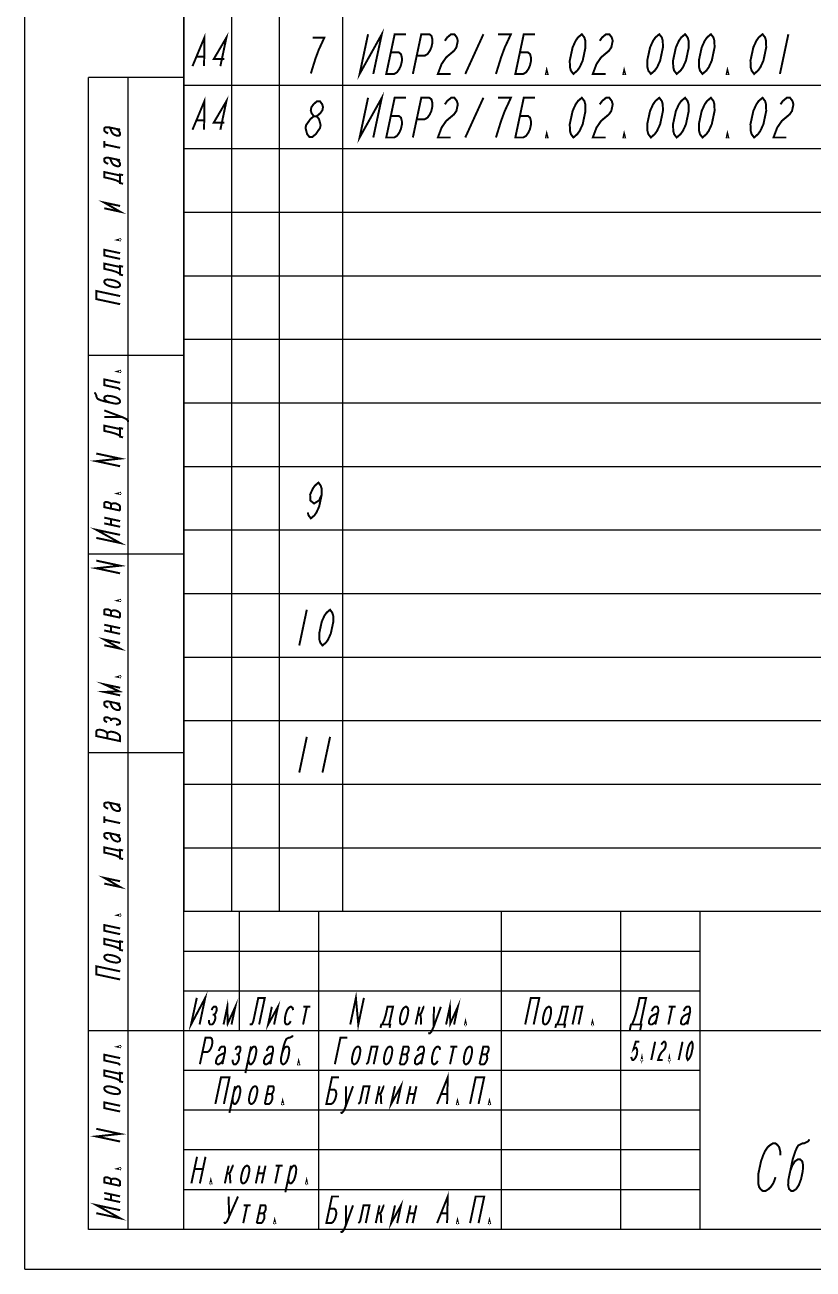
# Model space of a CAD drawing. Header units: millimetres. Extents: x 0 to 210, y 0 to 297.
# Drawn here: x 0 to 99.2, y 0 to 156.6 of the extents above; entities that cross this region are included whole.
import ezdxf

# ---------------------------------------------------------------- set-up
doc = ezdxf.new("R2010")
doc.units = ezdxf.units.MM
doc.header["$LTSCALE"] = 19.36
doc.layers.get('0').update_dxf_attribs({"linetype": 'CONTINUOUS'})

msp = doc.modelspace()

# ---------------------------------------------------------------- linework, layer by layer
at = {"color": 7, "linetype": 'Continuous'}
for p, q in [((0, 0), (0, 297)), ((20, 292), (20, 53)), ((20, 5), (20, 292)), ((26, 292), (26, 53)), ((32, 292), (32, 53)), ((40, 292), (40, 53)), ((20, 277), (20, 45)), ((26, 277), (26, 45)), ((32, 277), (32, 45)), ((40, 277), (40, 45)), ((20, 150), (8, 150)), ((8, 5), (8, 150)), ((13, 5), (13, 150)), ((20, 5), (20, 150)), ((205, 149), (20, 149)), ((205, 149), (20, 149)), ((205, 141), (20, 141)), ((205, 141), (20, 141)), ((205, 133), (20, 133)), ((205, 133), (20, 133)), ((205, 125), (20, 125)), ((110, 125), (20, 125)), ((205, 117), (20, 117)), ((205, 117), (20, 117)), ((20, 115), (8, 115)), ((205, 109), (20, 109)), ((205, 109), (20, 109)), ((205, 101), (20, 101)), ((205, 101), (20, 101)), ((205, 93), (20, 93)), ((205, 93), (20, 93)), ((20, 90), (8, 90)), ((205, 85), (20, 85)), ((205, 85), (20, 85)), ((205, 77), (20, 77)), ((205, 77), (20, 77)), ((205, 69), (20, 69)), ((205, 69), (20, 69)), ((20, 65), (8, 65)), ((205, 61), (20, 61)), ((205, 61), (20, 61)), ((205, 53), (20, 53)), ((205, 53), (20, 53)), ((205, 45), (20, 45)), ((20, 5), (20, 45)), ((205, 45), (20, 45)), ((27, 30), (27, 45)), ((37, 5), (37, 45)), ((60, 5), (60, 45)), ((75, 5), (75, 45)), ((85, 5), (85, 45)), ((85, 40), (20, 40)), ((85, 35), (20, 35)), ((20, 30), (8, 30)), ((205, 30), (20, 30)), ((85, 25), (20, 25)), ((85, 20), (20, 20)), ((85, 15), (20, 15)), ((85, 10), (20, 10)), ((20, 5), (8, 5)), ((205, 5), (20, 5)), ((0, 0), (210, 0))]:
    msp.add_line(p, q, dxfattribs=at)
at = {"color": 2, "linetype": 'Continuous', "const_width": 0.25}
for points in [[(21.1, 151.42), (22.6, 155.02), (22.56, 151.42)], [(24.61, 151.42), (25.37, 155.02), (23.78, 152.32), (25.09, 152.32)], [(36, 150.5), (36.58, 152.37), (37, 153.5), (37.35, 154.25), (37.69, 155), (36.23, 155)], [(43.2, 155.44), (42.14, 150.44), (44.93, 155.44), (43.86, 150.44)], [(46.06, 153.15), (47.08, 153.15), (47.34, 152.94), (47.45, 152.53), (47.47, 152.11), (47.33, 151.49), (47.14, 151.07), (46.85, 150.65), (46.5, 150.44), (45.49, 150.44), (46.55, 155.44), (47.97, 155.44)], [(49.33, 152.74), (50.34, 152.74), (50.69, 152.94), (50.98, 153.36), (51.17, 153.78), (51.31, 154.4), (51.29, 154.82), (51.18, 155.24), (50.92, 155.44), (49.9, 155.44), (48.84, 150.44)], [(52.87, 154.61), (53.16, 155.03), (53.66, 155.44), (54.07, 155.44), (54.38, 155.03), (54.5, 154.61), (54.32, 153.78), (54.03, 153.36), (53.53, 152.94), (53.04, 152.53), (52.46, 151.69), (51.99, 150.44), (53.61, 150.44)], [(55.44, 150.44), (57.72, 155.44)], [(59.3, 150.44), (59.95, 152.53), (60.41, 153.78), (60.8, 154.61), (61.18, 155.44), (59.55, 155.44)], [(62.31, 153.15), (63.33, 153.15), (63.59, 152.94), (63.7, 152.53), (63.72, 152.11), (63.58, 151.49), (63.39, 151.07), (63.1, 150.65), (62.75, 150.44), (61.74, 150.44), (62.8, 155.44), (64.22, 155.44)], [(69.05, 150.44), (68.73, 150.86), (68.62, 151.28), (68.59, 152.11), (68.95, 153.78), (69.33, 154.61), (69.62, 155.03), (70.11, 155.44), (70.43, 155.03), (70.55, 154.61), (70.57, 153.78), (70.22, 152.11), (69.84, 151.28), (69.54, 150.86), (69.05, 150.44)], [(72.37, 154.61), (72.66, 155.03), (73.16, 155.44), (73.57, 155.44), (73.88, 155.03), (74, 154.61), (73.82, 153.78), (73.53, 153.36), (73.03, 152.94), (72.54, 152.53), (71.96, 151.69), (71.49, 150.44), (73.11, 150.44)], [(78.8, 150.44), (78.48, 150.86), (78.37, 151.28), (78.34, 152.11), (78.7, 153.78), (79.08, 154.61), (79.37, 155.03), (79.86, 155.44), (80.18, 155.03), (80.3, 154.61), (80.32, 153.78), (79.97, 152.11), (79.59, 151.28), (79.29, 150.86), (78.8, 150.44)], [(82.05, 150.44), (81.73, 150.86), (81.62, 151.28), (81.59, 152.11), (81.95, 153.78), (82.33, 154.61), (82.62, 155.03), (83.11, 155.44), (83.43, 155.03), (83.55, 154.61), (83.57, 153.78), (83.22, 152.11), (82.84, 151.28), (82.54, 150.86), (82.05, 150.44)], [(85.3, 150.44), (84.98, 150.86), (84.87, 151.28), (84.84, 152.11), (85.2, 153.78), (85.58, 154.61), (85.87, 155.03), (86.36, 155.44), (86.68, 155.03), (86.8, 154.61), (86.82, 153.78), (86.47, 152.11), (86.09, 151.28), (85.79, 150.86), (85.3, 150.44)], [(91.8, 150.44), (91.48, 150.86), (91.37, 151.28), (91.34, 152.11), (91.7, 153.78), (92.08, 154.61), (92.37, 155.03), (92.86, 155.44), (93.18, 155.03), (93.3, 154.61), (93.32, 153.78), (92.97, 152.11), (92.59, 151.28), (92.29, 150.86), (91.8, 150.44)], [(96.11, 155.44), (95.05, 150.44)], [(21.65, 152.62), (22.52, 152.62)], [(65.8, 150.44), (65.6, 150.44), (65.69, 150.86), (65.8, 150.44)], [(75.55, 150.44), (75.35, 150.44), (75.44, 150.86), (75.55, 150.44)], [(88.55, 150.44), (88.35, 150.44), (88.44, 150.86), (88.55, 150.44)], [(21.1, 143.42), (22.6, 147.02), (22.56, 143.42)], [(24.61, 143.42), (25.37, 147.02), (23.78, 144.32), (25.09, 144.32)], [(43.2, 147.44), (42.14, 142.44), (44.93, 147.44), (43.86, 142.44)], [(46.06, 145.15), (47.08, 145.15), (47.34, 144.94), (47.45, 144.53), (47.47, 144.11), (47.33, 143.49), (47.14, 143.07), (46.85, 142.65), (46.5, 142.44), (45.49, 142.44), (46.55, 147.44), (47.97, 147.44)], [(49.33, 144.74), (50.34, 144.74), (50.69, 144.94), (50.98, 145.36), (51.17, 145.78), (51.31, 146.4), (51.29, 146.82), (51.18, 147.24), (50.92, 147.44), (49.9, 147.44), (48.84, 142.44)], [(52.87, 146.61), (53.16, 147.03), (53.66, 147.44), (54.07, 147.44), (54.38, 147.03), (54.5, 146.61), (54.32, 145.78), (54.03, 145.36), (53.53, 144.94), (53.04, 144.53), (52.46, 143.69), (51.99, 142.44), (53.61, 142.44)], [(55.44, 142.44), (57.72, 147.44)], [(59.3, 142.44), (59.95, 144.53), (60.41, 145.78), (60.8, 146.61), (61.18, 147.44), (59.55, 147.44)], [(62.31, 145.15), (63.33, 145.15), (63.59, 144.94), (63.7, 144.53), (63.72, 144.11), (63.58, 143.49), (63.39, 143.07), (63.1, 142.65), (62.75, 142.44), (61.74, 142.44), (62.8, 147.44), (64.22, 147.44)], [(69.05, 142.44), (68.73, 142.86), (68.62, 143.28), (68.59, 144.11), (68.95, 145.78), (69.33, 146.61), (69.62, 147.03), (70.11, 147.44), (70.43, 147.03), (70.55, 146.61), (70.57, 145.78), (70.22, 144.11), (69.84, 143.28), (69.54, 142.86), (69.05, 142.44)], [(72.37, 146.61), (72.66, 147.03), (73.16, 147.44), (73.57, 147.44), (73.88, 147.03), (74, 146.61), (73.82, 145.78), (73.53, 145.36), (73.03, 144.94), (72.54, 144.53), (71.96, 143.69), (71.49, 142.44), (73.11, 142.44)], [(78.8, 142.44), (78.48, 142.86), (78.37, 143.28), (78.34, 144.11), (78.7, 145.78), (79.08, 146.61), (79.37, 147.03), (79.86, 147.44), (80.18, 147.03), (80.3, 146.61), (80.32, 145.78), (79.97, 144.11), (79.59, 143.28), (79.29, 142.86), (78.8, 142.44)], [(82.05, 142.44), (81.73, 142.86), (81.62, 143.28), (81.59, 144.11), (81.95, 145.78), (82.33, 146.61), (82.62, 147.03), (83.11, 147.44), (83.43, 147.03), (83.55, 146.61), (83.57, 145.78), (83.22, 144.11), (82.84, 143.28), (82.54, 142.86), (82.05, 142.44)], [(85.3, 142.44), (84.98, 142.86), (84.87, 143.28), (84.84, 144.11), (85.2, 145.78), (85.58, 146.61), (85.87, 147.03), (86.36, 147.44), (86.68, 147.03), (86.8, 146.61), (86.82, 145.78), (86.47, 144.11), (86.09, 143.28), (85.79, 142.86), (85.3, 142.44)], [(91.8, 142.44), (91.48, 142.86), (91.37, 143.28), (91.34, 144.11), (91.7, 145.78), (92.08, 146.61), (92.37, 147.03), (92.86, 147.44), (93.18, 147.03), (93.3, 146.61), (93.32, 145.78), (92.97, 144.11), (92.59, 143.28), (92.29, 142.86), (91.8, 142.44)], [(95.12, 146.61), (95.41, 147.03), (95.91, 147.44), (96.32, 147.44), (96.63, 147.03), (96.75, 146.61), (96.57, 145.78), (96.28, 145.36), (95.78, 144.94), (95.29, 144.53), (94.71, 143.69), (94.24, 142.44), (95.86, 142.44)], [(36.38, 145.12), (36.09, 145.5), (35.99, 145.87), (36.07, 146.25), (36.33, 146.62), (36.77, 147), (37.14, 147), (37.43, 146.62), (37.53, 146.25), (37.45, 145.87), (37.19, 145.5), (36.74, 145.12)], [(21.65, 144.62), (22.52, 144.62)], [(35.82, 142.5), (35.53, 142.87), (35.43, 143.25), (35.33, 143.62), (35.4, 144), (35.67, 144.37), (35.93, 144.75), (36.38, 145.12), (36.74, 145.12), (37.03, 144.75), (37.13, 144.37), (37.23, 144), (37.15, 143.62), (36.89, 143.25), (36.63, 142.87), (36.18, 142.5), (35.82, 142.5)], [(10.49, 142.96), (10.24, 143.07), (10.11, 143.16), (9.99, 143.31), (9.99, 143.61), (10.11, 143.7), (10.24, 143.73), (10.49, 143.74), (11.86, 143.45), (11.99, 143.48)], [(10.61, 143.71), (10.74, 143.63), (10.86, 143.3), (10.99, 143.03), (11.11, 142.89), (11.24, 142.8), (11.49, 142.69), (11.61, 142.66), (11.86, 142.67), (11.99, 142.82), (11.99, 143), (11.86, 143.21), (11.74, 143.35), (11.49, 143.53)], [(65.8, 142.44), (65.6, 142.44), (65.69, 142.86), (65.8, 142.44)], [(75.55, 142.44), (75.35, 142.44), (75.44, 142.86), (75.55, 142.44)], [(88.55, 142.44), (88.35, 142.44), (88.44, 142.86), (88.55, 142.44)], [(9.99, 141.15), (9.99, 141.99)], [(9.99, 141.57), (11.99, 141.14)], [(10.49, 139.12), (10.24, 139.23), (10.11, 139.32), (9.99, 139.47), (9.99, 139.77), (10.11, 139.86), (10.24, 139.89), (10.49, 139.9), (11.86, 139.61), (11.99, 139.64)], [(10.61, 139.87), (10.74, 139.79), (10.86, 139.46), (10.99, 139.19), (11.11, 139.05), (11.24, 138.96), (11.49, 138.85), (11.61, 138.82), (11.86, 138.83), (11.99, 138.98), (11.99, 139.16), (11.86, 139.37), (11.74, 139.51), (11.49, 139.69)], [(11.99, 136.82), (11.74, 136.93), (11.49, 137.05), (10.86, 137.24), (9.99, 137.43), (9.99, 138.09), (11.99, 137.66)], [(12.36, 136.62), (11.99, 136.7), (11.99, 137.78), (12.36, 137.7)], [(9.99, 133.53), (11.99, 133.1), (9.99, 134.25), (11.99, 133.82)], [(11.99, 127.16), (9.99, 127.59), (9.99, 128.31), (11.99, 127.88)], [(11.99, 129.62), (11.99, 129.5), (11.74, 129.55), (11.99, 129.62)], [(11.99, 125.3), (11.74, 125.41), (11.49, 125.53), (10.86, 125.72), (9.99, 125.91), (9.99, 126.57), (11.99, 126.14)], [(12.36, 125.1), (11.99, 125.18), (11.99, 126.26), (12.36, 126.18)], [(10.74, 123.71), (10.36, 123.85), (10.11, 124.02), (9.99, 124.23), (9.99, 124.35), (10.11, 124.5), (10.36, 124.57), (10.74, 124.55), (11.24, 124.44), (11.61, 124.3), (11.86, 124.13), (11.99, 123.92), (11.99, 123.8), (11.86, 123.65), (11.61, 123.58), (11.24, 123.6), (10.74, 123.71)], [(11.99, 121.46), (8.99, 122.1), (8.99, 123.12), (11.99, 122.48)], [(11.99, 113.06), (11.99, 112.94), (11.74, 112.99), (11.99, 113.06)], [(11.99, 110.66), (11.86, 110.81), (11.74, 110.89), (11.61, 110.92), (9.99, 111.27), (9.99, 111.99), (11.99, 111.56)], [(10.74, 109.07), (10.36, 109.21), (10.11, 109.38), (9.99, 109.59), (9.99, 109.71), (10.11, 109.86), (10.36, 109.93), (10.74, 109.91), (11.24, 109.8), (11.61, 109.66), (11.86, 109.49), (11.99, 109.28), (11.99, 109.16), (11.86, 109.01), (11.61, 108.94), (11.24, 108.96), (10.74, 109.07), (9.99, 109.23), (9.49, 109.39), (9.24, 109.5), (9.11, 109.59), (8.99, 109.86), (8.99, 109.98), (8.86, 110.24), (8.74, 110.33)], [(12.86, 106.69), (12.99, 106.73), (12.99, 106.79), (12.86, 106.93), (12.74, 107.02), (12.24, 107.25), (9.99, 108.09)], [(9.99, 107.25), (12.24, 107.25)], [(11.99, 104.9), (11.74, 105.01), (11.49, 105.13), (10.86, 105.32), (9.99, 105.51), (9.99, 106.17), (11.99, 105.74)], [(12.36, 104.7), (11.99, 104.78), (11.99, 105.86), (12.36, 105.78)], [(11.99, 101.06), (8.99, 101.7), (11.99, 102.02), (8.99, 102.66)], [(37.37, 97.5), (37.03, 96.75), (36.4, 96.37), (35.93, 96.75), (35.91, 97.5), (36.25, 98.25), (36.51, 98.62), (36.96, 99), (37.24, 98.62), (37.35, 98.25), (37.37, 97.5), (37.05, 96), (36.71, 95.25), (36.45, 94.87), (36, 94.5), (35.71, 94.87), (35.61, 95.25)], [(11.99, 97.7), (11.99, 97.58), (11.74, 97.63), (11.99, 97.7)], [(11.99, 95.48), (9.99, 95.91), (9.99, 96.45), (10.11, 96.54), (10.36, 96.55), (10.49, 96.52), (10.74, 96.41), (10.86, 96.26), (10.86, 95.72)], [(11.99, 95.48), (11.99, 96.02), (11.86, 96.17), (11.74, 96.25), (11.49, 96.37), (11.36, 96.39), (11.11, 96.39), (10.99, 96.35), (10.86, 96.26)], [(9.99, 94.59), (11.99, 94.16)], [(9.99, 93.87), (11.99, 93.44)], [(10.86, 93.68), (10.86, 94.4)], [(8.99, 92.04), (11.99, 91.4), (8.99, 93.06), (11.99, 92.42)], [(11.99, 87.58), (8.99, 88.22), (11.99, 88.54), (8.99, 89.18)], [(11.99, 82), (9.99, 82.43), (9.99, 82.97), (10.11, 83.06), (10.36, 83.07), (10.49, 83.04), (10.74, 82.93), (10.86, 82.78), (10.86, 82.24)], [(11.99, 82), (11.99, 82.54), (11.86, 82.69), (11.74, 82.77), (11.49, 82.89), (11.36, 82.91), (11.11, 82.91), (10.99, 82.87), (10.86, 82.78)], [(11.99, 84.22), (11.99, 84.1), (11.74, 84.15), (11.99, 84.22)], [(35.49, 83), (34.54, 78.5)], [(37.46, 78.5), (37.18, 78.87), (37.07, 79.25), (37.05, 80), (37.37, 81.5), (37.71, 82.25), (37.97, 82.62), (38.42, 83), (38.7, 82.62), (38.81, 82.25), (38.83, 81.5), (38.51, 80), (38.17, 79.25), (37.91, 78.87), (37.46, 78.5)], [(9.99, 81.11), (11.99, 80.68)], [(9.99, 80.39), (11.99, 79.96)], [(10.86, 80.2), (10.86, 80.92)], [(9.99, 78.53), (11.99, 78.1), (9.99, 79.25), (11.99, 78.82)], [(11.99, 72.22), (9.99, 72.65), (11.86, 72.73), (9.99, 73.61), (11.99, 73.18)], [(11.99, 74.62), (11.99, 74.5), (11.74, 74.55), (11.99, 74.62)], [(10.49, 70.68), (10.24, 70.79), (10.11, 70.88), (9.99, 71.03), (9.99, 71.33), (10.11, 71.42), (10.24, 71.45), (10.49, 71.46), (11.86, 71.17), (11.99, 71.2)], [(10.61, 71.43), (10.74, 71.35), (10.86, 71.02), (10.99, 70.75), (11.11, 70.61), (11.24, 70.52), (11.49, 70.41), (11.61, 70.38), (11.86, 70.39), (11.99, 70.54), (11.99, 70.72), (11.86, 70.93), (11.74, 71.07), (11.49, 71.25)], [(10.36, 68.85), (10.11, 68.96), (9.99, 69.11), (9.99, 69.35), (10.11, 69.44), (10.36, 69.45), (10.49, 69.42), (10.74, 69.31), (10.86, 69.16), (10.86, 68.98)], [(11.49, 68.55), (11.74, 68.55), (11.86, 68.59), (11.99, 68.68), (11.99, 68.92), (11.86, 69.07), (11.74, 69.15), (11.49, 69.27), (11.36, 69.29), (11.11, 69.29), (10.99, 69.25), (10.86, 69.16)], [(10.36, 66.81), (10.36, 67.41), (10.24, 67.61), (10.11, 67.7), (9.86, 67.81), (9.49, 67.89), (9.24, 67.88), (9.11, 67.85), (8.99, 67.7), (8.99, 67.1), (11.99, 66.46), (11.99, 67.06), (11.86, 67.27), (11.61, 67.44), (11.36, 67.55), (10.99, 67.63), (10.74, 67.63), (10.49, 67.56), (10.36, 67.41)], [(35.49, 67), (34.54, 62.5)], [(38.42, 67), (37.46, 62.5)], [(10.49, 57.96), (10.24, 58.07), (10.11, 58.16), (9.99, 58.31), (9.99, 58.61), (10.11, 58.7), (10.24, 58.73), (10.49, 58.74), (11.86, 58.45), (11.99, 58.48)], [(10.61, 58.71), (10.74, 58.63), (10.86, 58.3), (10.99, 58.03), (11.11, 57.89), (11.24, 57.8), (11.49, 57.69), (11.61, 57.66), (11.86, 57.67), (11.99, 57.82), (11.99, 58), (11.86, 58.21), (11.74, 58.35), (11.49, 58.53)], [(9.99, 56.15), (9.99, 56.99)], [(9.99, 56.57), (11.99, 56.14)], [(10.49, 54.12), (10.24, 54.23), (10.11, 54.32), (9.99, 54.47), (9.99, 54.77), (10.11, 54.86), (10.24, 54.89), (10.49, 54.9), (11.86, 54.61), (11.99, 54.64)], [(10.61, 54.87), (10.74, 54.79), (10.86, 54.46), (10.99, 54.19), (11.11, 54.05), (11.24, 53.96), (11.49, 53.85), (11.61, 53.82), (11.86, 53.83), (11.99, 53.98), (11.99, 54.16), (11.86, 54.37), (11.74, 54.51), (11.49, 54.69)], [(11.99, 51.82), (11.74, 51.93), (11.49, 52.05), (10.86, 52.24), (9.99, 52.43), (9.99, 53.09), (11.99, 52.66)], [(12.36, 51.62), (11.99, 51.7), (11.99, 52.78), (12.36, 52.7)], [(9.99, 48.53), (11.99, 48.1), (9.99, 49.25), (11.99, 48.82)], [(11.99, 44.62), (11.99, 44.5), (11.74, 44.55), (11.99, 44.62)], [(11.99, 42.16), (9.99, 42.59), (9.99, 43.31), (11.99, 42.88)], [(11.99, 40.3), (11.74, 40.41), (11.49, 40.53), (10.86, 40.72), (9.99, 40.91), (9.99, 41.57), (11.99, 41.14)], [(12.36, 40.1), (11.99, 40.18), (11.99, 41.26), (12.36, 41.18)], [(10.74, 38.71), (10.36, 38.85), (10.11, 39.02), (9.99, 39.23), (9.99, 39.35), (10.11, 39.5), (10.36, 39.57), (10.74, 39.55), (11.24, 39.44), (11.61, 39.3), (11.86, 39.13), (11.99, 38.92), (11.99, 38.8), (11.86, 38.65), (11.61, 38.58), (11.24, 38.6), (10.74, 38.71)], [(11.99, 36.46), (8.99, 37.1), (8.99, 38.12), (11.99, 37.48)], [(21.64, 34.14), (20.92, 30.79), (22.7, 34.14), (21.99, 30.79)], [(40.96, 30.79), (41.67, 34.14), (41.97, 30.79), (42.68, 34.14)], [(23.51, 32.6), (23.63, 32.88), (23.79, 33.02), (24.04, 33.02), (24.13, 32.88), (24.14, 32.6), (24.11, 32.46), (23.99, 32.18), (23.83, 32.04), (23.64, 32.04)], [(25.01, 30.79), (25.48, 33.02), (25.54, 30.93), (26.49, 33.02), (26.01, 30.79)], [(28.39, 30.93), (28.42, 30.79), (28.55, 30.79), (28.64, 30.93), (28.76, 31.21), (29.38, 34.14), (30.2, 34.14), (29.49, 30.79)], [(31.09, 33.02), (30.62, 30.79), (31.85, 33.02), (31.37, 30.79)], [(33.77, 32.6), (33.7, 32.88), (33.54, 33.02), (33.42, 33.02), (33.2, 32.88), (33.01, 32.6), (32.86, 32.18), (32.74, 31.63), (32.72, 31.21), (32.78, 30.93), (32.94, 30.79), (33.07, 30.79), (33.29, 30.93), (33.47, 31.21)], [(35.49, 33.02), (35.02, 30.79)], [(35.05, 33.02), (35.93, 33.02)], [(44.98, 30.79), (45.1, 31.07), (45.23, 31.35), (45.44, 32.04), (45.65, 33.02), (46.34, 33.02), (45.86, 30.79)], [(47.35, 32.18), (47.5, 32.6), (47.69, 32.88), (47.91, 33.02), (48.03, 33.02), (48.19, 32.88), (48.26, 32.6), (48.23, 32.18), (48.11, 31.63), (47.96, 31.21), (47.78, 30.93), (47.56, 30.79), (47.43, 30.79), (47.27, 30.93), (47.21, 31.21), (47.23, 31.63), (47.35, 32.18)], [(49.67, 33.02), (49.19, 30.79)], [(49.46, 32.04), (49.58, 32.04), (49.71, 32.04), (49.86, 32.18), (49.99, 32.46), (50.14, 32.88), (50.23, 33.02), (50.29, 33.02)], [(50.87, 29.81), (50.9, 29.67), (50.96, 29.67), (51.12, 29.81), (51.21, 29.95), (51.46, 30.51), (52.37, 33.02)], [(51.49, 33.02), (51.46, 30.51)], [(53.02, 30.79), (53.5, 33.02), (53.55, 30.93), (54.5, 33.02), (54.03, 30.79)], [(62.98, 30.79), (63.69, 34.14), (64.76, 34.14), (64.05, 30.79)], [(65.35, 32.18), (65.5, 32.6), (65.68, 32.88), (65.9, 33.02), (66.03, 33.02), (66.19, 32.88), (66.25, 32.6), (66.23, 32.18), (66.11, 31.63), (65.96, 31.21), (65.77, 30.93), (65.55, 30.79), (65.43, 30.79), (65.27, 30.93), (65.2, 31.21), (65.23, 31.63), (65.35, 32.18)], [(67, 30.79), (67.12, 31.07), (67.24, 31.35), (67.45, 32.04), (67.66, 33.02), (68.35, 33.02), (67.88, 30.79)], [(68.94, 30.79), (69.42, 33.02), (70.17, 33.02), (69.7, 30.79)], [(76.42, 30.79), (76.66, 31.35), (76.85, 31.9), (77.18, 33.16), (77.38, 34.14), (78.2, 34.14), (77.49, 30.79)], [(78.91, 32.46), (79.03, 32.74), (79.13, 32.88), (79.28, 33.02), (79.6, 33.02), (79.69, 32.88), (79.72, 32.74), (79.73, 32.46), (79.4, 30.93), (79.43, 30.79)], [(81.48, 33.02), (81.01, 30.79)], [(81.04, 33.02), (81.92, 33.02)], [(82.93, 32.46), (83.05, 32.74), (83.15, 32.88), (83.3, 33.02), (83.62, 33.02), (83.71, 32.88), (83.74, 32.74), (83.75, 32.46), (83.42, 30.93), (83.45, 30.79)], [(23.18, 31.35), (23.18, 31.07), (23.22, 30.93), (23.31, 30.79), (23.56, 30.79), (23.72, 30.93), (23.81, 31.07), (23.93, 31.35), (23.96, 31.49), (23.96, 31.76), (23.93, 31.9), (23.83, 32.04)], [(49.71, 32.04), (49.81, 31.9), (49.84, 31.76), (49.88, 30.79)], [(55.53, 30.79), (55.41, 30.79), (55.47, 31.07), (55.53, 30.79)], [(71.52, 30.79), (71.39, 30.79), (71.45, 31.07), (71.52, 30.79)], [(79.7, 32.32), (79.61, 32.18), (79.26, 32.04), (78.98, 31.9), (78.83, 31.76), (78.73, 31.63), (78.61, 31.35), (78.58, 31.21), (78.58, 30.93), (78.74, 30.79), (78.93, 30.79), (79.15, 30.93), (79.31, 31.07), (79.49, 31.35)], [(83.72, 32.32), (83.63, 32.18), (83.28, 32.04), (83, 31.9), (82.85, 31.76), (82.75, 31.63), (82.63, 31.35), (82.6, 31.21), (82.6, 30.93), (82.76, 30.79), (82.95, 30.79), (83.17, 30.93), (83.33, 31.07), (83.51, 31.35)], [(44.77, 30.37), (44.86, 30.79), (45.99, 30.79), (45.9, 30.37)], [(66.78, 30.37), (66.87, 30.79), (68, 30.79), (67.91, 30.37)], [(76.15, 30.09), (76.29, 30.79), (77.61, 30.79), (77.46, 30.09)], [(22.36, 27.32), (22.98, 27.32), (23.2, 27.46), (23.39, 27.74), (23.51, 28.02), (23.6, 28.44), (23.6, 28.72), (23.53, 29), (23.37, 29.14), (22.74, 29.14), (22.03, 25.79)], [(32.38, 27.18), (32.53, 27.6), (32.71, 27.88), (32.93, 28.02), (33.06, 28.02), (33.22, 27.88), (33.28, 27.6), (33.26, 27.18), (33.14, 26.63), (32.99, 26.21), (32.8, 25.93), (32.58, 25.79), (32.46, 25.79), (32.3, 25.93), (32.23, 26.21), (32.26, 26.63), (32.38, 27.18), (32.56, 28.02), (32.74, 28.58), (32.86, 28.86), (32.95, 29), (33.23, 29.14), (33.36, 29.14), (33.64, 29.28), (33.73, 29.42)], [(39.02, 25.79), (39.73, 29.14), (40.61, 29.14)], [(77.33, 28.62), (76.9, 28.62), (76.62, 27.67), (76.8, 27.86), (76.95, 27.86), (77.05, 27.67), (77.08, 27.47), (77.07, 27.09), (76.92, 26.71), (76.81, 26.52), (76.62, 26.32), (76.48, 26.32), (76.38, 26.52), (76.34, 26.71)], [(79.34, 28.62), (78.85, 26.32)], [(80.12, 28.24), (80.23, 28.43), (80.42, 28.62), (80.56, 28.62), (80.66, 28.43), (80.69, 28.24), (80.61, 27.86), (80.5, 27.67), (80.32, 27.47), (80.13, 27.28), (79.91, 26.9), (79.71, 26.32), (80.29, 26.32)], [(82.79, 28.62), (82.3, 26.32)], [(83.45, 26.32), (83.35, 26.52), (83.32, 26.71), (83.33, 27.09), (83.49, 27.86), (83.64, 28.24), (83.75, 28.43), (83.94, 28.62), (84.04, 28.43), (84.07, 28.24), (84.06, 27.86), (83.9, 27.09), (83.75, 26.71), (83.63, 26.52), (83.45, 26.32)], [(11.99, 25.66), (11.86, 25.81), (11.74, 25.89), (11.61, 25.92), (9.99, 26.27), (9.99, 26.99), (11.99, 26.56)], [(11.99, 28.06), (11.99, 27.94), (11.74, 27.99), (11.99, 28.06)], [(25.18, 27.32), (25.09, 27.18), (24.75, 27.04), (24.47, 26.9), (24.31, 26.76), (24.22, 26.63), (24.1, 26.35), (24.07, 26.21), (24.07, 25.93), (24.23, 25.79), (24.42, 25.79), (24.64, 25.93), (24.79, 26.07), (24.98, 26.35)], [(24.4, 27.46), (24.52, 27.74), (24.61, 27.88), (24.77, 28.02), (25.08, 28.02), (25.18, 27.88), (25.21, 27.74), (25.21, 27.46), (24.89, 25.93), (24.92, 25.79)], [(26.17, 26.35), (26.17, 26.07), (26.21, 25.93), (26.3, 25.79), (26.55, 25.79), (26.71, 25.93), (26.8, 26.07), (26.92, 26.35), (26.95, 26.49), (26.95, 26.76), (26.92, 26.9), (26.82, 27.04)], [(26.5, 27.6), (26.62, 27.88), (26.78, 28.02), (27.03, 28.02), (27.12, 27.88), (27.13, 27.6), (27.1, 27.46), (26.98, 27.18), (26.82, 27.04), (26.63, 27.04)], [(28.47, 28.02), (27.76, 24.67)], [(28.32, 27.32), (28.45, 27.6), (28.63, 27.88), (28.79, 28.02), (28.97, 28.02), (29.07, 27.88), (29.14, 27.6), (29.11, 27.18), (28.99, 26.63), (28.84, 26.21), (28.66, 25.93), (28.5, 25.79), (28.37, 25.79), (28.22, 25.93), (28.15, 26.21), (28.15, 26.49)], [(31.21, 27.32), (31.12, 27.18), (30.78, 27.04), (30.5, 26.9), (30.34, 26.76), (30.25, 26.63), (30.13, 26.35), (30.1, 26.21), (30.1, 25.93), (30.26, 25.79), (30.45, 25.79), (30.67, 25.93), (30.82, 26.07), (31.01, 26.35)], [(30.43, 27.46), (30.55, 27.74), (30.64, 27.88), (30.8, 28.02), (31.11, 28.02), (31.21, 27.88), (31.24, 27.74), (31.24, 27.46), (30.92, 25.93), (30.95, 25.79)], [(34.53, 25.79), (34.4, 25.79), (34.46, 26.07), (34.53, 25.79)], [(41.32, 27.18), (41.47, 27.6), (41.66, 27.88), (41.88, 28.02), (42, 28.02), (42.16, 27.88), (42.23, 27.6), (42.2, 27.18), (42.08, 26.63), (41.93, 26.21), (41.75, 25.93), (41.53, 25.79), (41.4, 25.79), (41.24, 25.93), (41.18, 26.21), (41.2, 26.63), (41.32, 27.18)], [(42.97, 25.79), (43.13, 25.93), (43.22, 26.07), (43.25, 26.21), (43.64, 28.02), (44.39, 28.02), (43.91, 25.79)], [(45.34, 27.18), (45.49, 27.6), (45.68, 27.88), (45.9, 28.02), (46.02, 28.02), (46.18, 27.88), (46.25, 27.6), (46.22, 27.18), (46.1, 26.63), (45.95, 26.21), (45.77, 25.93), (45.55, 25.79), (45.42, 25.79), (45.26, 25.93), (45.2, 26.21), (45.22, 26.63), (45.34, 27.18)], [(47.18, 25.79), (47.66, 28.02), (48.22, 28.02), (48.32, 27.88), (48.32, 27.6), (48.29, 27.46), (48.17, 27.18), (48.01, 27.04), (47.45, 27.04)], [(47.18, 25.79), (47.75, 25.79), (47.9, 25.93), (47.99, 26.07), (48.12, 26.35), (48.15, 26.49), (48.14, 26.76), (48.11, 26.9), (48.01, 27.04)], [(50.21, 27.32), (50.12, 27.18), (49.77, 27.04), (49.49, 26.9), (49.34, 26.76), (49.24, 26.63), (49.12, 26.35), (49.09, 26.21), (49.09, 25.93), (49.25, 25.79), (49.44, 25.79), (49.66, 25.93), (49.82, 26.07), (50, 26.35)], [(49.42, 27.46), (49.54, 27.74), (49.64, 27.88), (49.79, 28.02), (50.11, 28.02), (50.2, 27.88), (50.23, 27.74), (50.24, 27.46), (49.91, 25.93), (49.94, 25.79)], [(52.28, 27.6), (52.21, 27.88), (52.05, 28.02), (51.93, 28.02), (51.71, 27.88), (51.52, 27.6), (51.37, 27.18), (51.25, 26.63), (51.23, 26.21), (51.29, 25.93), (51.45, 25.79), (51.58, 25.79), (51.8, 25.93), (51.98, 26.21)], [(54, 28.02), (53.52, 25.79)], [(53.56, 28.02), (54.44, 28.02)], [(55.39, 27.18), (55.54, 27.6), (55.73, 27.88), (55.95, 28.02), (56.07, 28.02), (56.23, 27.88), (56.3, 27.6), (56.27, 27.18), (56.15, 26.63), (56, 26.21), (55.82, 25.93), (55.6, 25.79), (55.47, 25.79), (55.31, 25.93), (55.25, 26.21), (55.27, 26.63), (55.39, 27.18)], [(57.23, 25.79), (57.71, 28.02), (58.27, 28.02), (58.37, 27.88), (58.37, 27.6), (58.34, 27.46), (58.22, 27.18), (58.06, 27.04), (57.5, 27.04)], [(57.23, 25.79), (57.8, 25.79), (57.95, 25.93), (58.04, 26.07), (58.17, 26.35), (58.2, 26.49), (58.19, 26.76), (58.16, 26.9), (58.06, 27.04)], [(77.7, 26.32), (77.63, 26.32), (77.67, 26.52), (77.7, 26.32)], [(81.15, 26.32), (81.08, 26.32), (81.12, 26.52), (81.15, 26.32)], [(11.99, 23.74), (11.74, 23.85), (11.49, 23.97), (10.86, 24.16), (9.99, 24.35), (9.99, 25.01), (11.99, 24.58)], [(12.36, 23.54), (11.99, 23.62), (11.99, 24.7), (12.36, 24.62)], [(23.98, 20.79), (24.69, 24.14), (25.76, 24.14), (25.05, 20.79)], [(38.33, 22.6), (38.96, 22.6), (39.12, 22.46), (39.19, 22.18), (39.19, 21.9), (39.1, 21.49), (38.98, 21.21), (38.79, 20.93), (38.58, 20.79), (37.95, 20.79), (38.66, 24.14), (39.54, 24.14)], [(46.59, 23.02), (46.11, 20.79), (47.34, 23.02), (46.87, 20.79)], [(51.89, 20.79), (53.23, 24.14), (53.15, 20.79)], [(56.04, 20.79), (56.75, 24.14), (57.82, 24.14), (57.11, 20.79)], [(10.74, 22.15), (10.36, 22.29), (10.11, 22.46), (9.99, 22.67), (9.99, 22.79), (10.11, 22.94), (10.36, 23.01), (10.74, 22.99), (11.24, 22.88), (11.61, 22.74), (11.86, 22.57), (11.99, 22.36), (11.99, 22.24), (11.86, 22.09), (11.61, 22.02), (11.24, 22.04), (10.74, 22.15)], [(26.46, 23.02), (25.75, 19.67)], [(26.31, 22.32), (26.44, 22.6), (26.62, 22.88), (26.78, 23.02), (26.96, 23.02), (27.06, 22.88), (27.13, 22.6), (27.1, 22.18), (26.98, 21.63), (26.83, 21.21), (26.65, 20.93), (26.49, 20.79), (26.36, 20.79), (26.21, 20.93), (26.14, 21.21), (26.14, 21.49)], [(28.36, 22.18), (28.51, 22.6), (28.69, 22.88), (28.91, 23.02), (29.04, 23.02), (29.2, 22.88), (29.26, 22.6), (29.24, 22.18), (29.12, 21.63), (28.97, 21.21), (28.78, 20.93), (28.56, 20.79), (28.44, 20.79), (28.28, 20.93), (28.21, 21.21), (28.24, 21.63), (28.36, 22.18)], [(30.2, 20.79), (30.67, 23.02), (31.24, 23.02), (31.33, 22.88), (31.34, 22.6), (31.31, 22.46), (31.18, 22.18), (31.03, 22.04), (30.46, 22.04)], [(30.2, 20.79), (30.76, 20.79), (30.92, 20.93), (31.01, 21.07), (31.13, 21.35), (31.16, 21.49), (31.16, 21.76), (31.12, 21.9), (31.03, 22.04)], [(39.81, 19.81), (39.85, 19.67), (39.91, 19.67), (40.06, 19.81), (40.16, 19.95), (40.4, 20.51), (41.31, 23.02)], [(40.43, 23.02), (40.4, 20.51)], [(41.97, 20.79), (42.12, 20.93), (42.22, 21.07), (42.24, 21.21), (42.63, 23.02), (43.38, 23.02), (42.91, 20.79)], [(44.64, 23.02), (44.17, 20.79)], [(44.43, 22.04), (44.56, 22.04), (44.68, 22.04), (44.84, 22.18), (44.96, 22.46), (45.11, 22.88), (45.21, 23.02), (45.27, 23.02)], [(44.68, 22.04), (44.78, 21.9), (44.81, 21.76), (44.86, 20.79)], [(48.54, 23.02), (48.06, 20.79)], [(48.33, 22.04), (49.08, 22.04)], [(49.29, 23.02), (48.81, 20.79)], [(52.41, 22.04), (53.16, 22.04)], [(11.99, 19.84), (9.99, 20.27), (9.99, 20.99), (11.99, 20.56)], [(32.52, 20.79), (32.39, 20.79), (32.45, 21.07), (32.52, 20.79)], [(54.53, 20.79), (54.4, 20.79), (54.46, 21.07), (54.53, 20.79)], [(58.55, 20.79), (58.42, 20.79), (58.48, 21.07), (58.55, 20.79)], [(11.99, 16.06), (8.99, 16.7), (11.99, 17.02), (8.99, 17.66)], [(95.08, 14.33), (95.08, 14.83), (94.96, 15.33), (94.78, 15.58), (94.5, 15.83), (94.16, 15.83), (93.77, 15.58), (93.49, 15.33), (93.16, 14.83), (92.94, 14.33), (92.67, 13.58), (92.35, 12.08), (92.31, 11.33), (92.31, 10.83), (92.43, 10.33), (92.6, 10.08), (92.89, 9.83), (93.23, 9.83), (93.62, 10.08), (93.89, 10.33), (94.23, 10.83), (94.5, 11.58)], [(96.34, 12.33), (96.62, 13.08), (96.95, 13.58), (97.34, 13.83), (97.56, 13.83), (97.85, 13.58), (97.97, 13.08), (97.92, 12.33), (97.71, 11.33), (97.43, 10.58), (97.1, 10.08), (96.71, 9.83), (96.49, 9.83), (96.2, 10.08), (96.08, 10.58), (96.13, 11.33), (96.34, 12.33), (96.66, 13.83), (96.99, 14.83), (97.21, 15.33), (97.37, 15.58), (97.88, 15.83), (98.1, 15.83), (98.6, 16.08), (98.77, 16.33)], [(21.67, 14.14), (20.96, 10.79)], [(22.74, 14.14), (22.03, 10.79)], [(11.99, 12.7), (11.99, 12.58), (11.74, 12.63), (11.99, 12.7)], [(21.35, 12.6), (22.42, 12.6)], [(25.65, 13.02), (25.17, 10.79)], [(25.44, 12.04), (25.56, 12.04), (25.69, 12.04), (25.84, 12.18), (25.97, 12.46), (26.12, 12.88), (26.21, 13.02), (26.27, 13.02)], [(27.35, 12.18), (27.5, 12.6), (27.69, 12.88), (27.91, 13.02), (28.03, 13.02), (28.19, 12.88), (28.26, 12.6), (28.23, 12.18), (28.11, 11.63), (27.96, 11.21), (27.78, 10.93), (27.56, 10.79), (27.43, 10.79), (27.27, 10.93), (27.21, 11.21), (27.23, 11.63), (27.35, 12.18)], [(29.54, 13.02), (29.07, 10.79)], [(30.29, 13.02), (29.82, 10.79)], [(31.99, 13.02), (31.52, 10.79)], [(31.55, 13.02), (32.43, 13.02)], [(33.5, 13.02), (32.79, 9.67)], [(33.35, 12.32), (33.47, 12.6), (33.66, 12.88), (33.81, 13.02), (34, 13.02), (34.1, 12.88), (34.16, 12.6), (34.14, 12.18), (34.02, 11.63), (33.87, 11.21), (33.68, 10.93), (33.52, 10.79), (33.4, 10.79), (33.24, 10.93), (33.17, 11.21), (33.17, 11.49)], [(11.99, 10.48), (9.99, 10.91), (9.99, 11.45), (10.11, 11.54), (10.36, 11.55), (10.49, 11.52), (10.74, 11.41), (10.86, 11.26), (10.86, 10.72)], [(11.99, 10.48), (11.99, 11.02), (11.86, 11.17), (11.74, 11.25), (11.49, 11.37), (11.36, 11.39), (11.11, 11.39), (10.99, 11.35), (10.86, 11.26)], [(23.48, 10.79), (23.35, 10.79), (23.41, 11.07), (23.48, 10.79)], [(25.69, 12.04), (25.79, 11.9), (25.82, 11.76), (25.86, 10.79)], [(29.33, 12.04), (30.09, 12.04)], [(35.53, 10.79), (35.41, 10.79), (35.47, 11.07), (35.53, 10.79)], [(9.99, 9.59), (11.99, 9.16)], [(10.86, 8.68), (10.86, 9.4)], [(51.89, 5.79), (53.23, 9.14), (53.15, 5.79)], [(8.99, 7.04), (11.99, 6.4), (8.99, 8.06), (11.99, 7.42)], [(9.99, 8.87), (11.99, 8.44)], [(25.07, 5.93), (25.17, 5.79), (25.23, 5.79), (25.39, 5.93), (25.48, 6.07), (26.83, 9.14)], [(25.63, 9.14), (25.73, 6.63)], [(27.97, 8.02), (27.49, 5.79)], [(27.53, 8.02), (28.41, 8.02)], [(29.19, 5.79), (29.67, 8.02), (30.23, 8.02), (30.33, 7.88), (30.33, 7.6), (30.3, 7.46), (30.18, 7.18), (30.02, 7.04), (29.46, 7.04)], [(38.33, 7.6), (38.96, 7.6), (39.12, 7.46), (39.19, 7.18), (39.19, 6.9), (39.1, 6.49), (38.98, 6.21), (38.79, 5.93), (38.58, 5.79), (37.95, 5.79), (38.66, 9.14), (39.54, 9.14)], [(39.81, 4.81), (39.85, 4.67), (39.91, 4.67), (40.06, 4.81), (40.16, 4.95), (40.4, 5.51), (41.31, 8.02)], [(40.43, 8.02), (40.4, 5.51)], [(41.97, 5.79), (42.12, 5.93), (42.22, 6.07), (42.24, 6.21), (42.63, 8.02), (43.38, 8.02), (42.91, 5.79)], [(44.64, 8.02), (44.17, 5.79)], [(44.43, 7.04), (44.56, 7.04), (44.68, 7.04), (44.84, 7.18), (44.96, 7.46), (45.11, 7.88), (45.21, 8.02), (45.27, 8.02)], [(46.59, 8.02), (46.11, 5.79), (47.34, 8.02), (46.87, 5.79)], [(48.54, 8.02), (48.06, 5.79)], [(49.29, 8.02), (48.81, 5.79)], [(56.04, 5.79), (56.75, 9.14), (57.82, 9.14), (57.11, 5.79)], [(29.19, 5.79), (29.76, 5.79), (29.91, 5.93), (30, 6.07), (30.13, 6.35), (30.16, 6.49), (30.15, 6.76), (30.12, 6.9), (30.02, 7.04)], [(31.52, 5.79), (31.39, 5.79), (31.45, 6.07), (31.52, 5.79)], [(44.68, 7.04), (44.78, 6.9), (44.81, 6.76), (44.86, 5.79)], [(48.33, 7.04), (49.08, 7.04)], [(52.41, 7.04), (53.16, 7.04)], [(54.53, 5.79), (54.4, 5.79), (54.46, 6.07), (54.53, 5.79)], [(58.55, 5.79), (58.42, 5.79), (58.48, 6.07), (58.55, 5.79)]]:
    msp.add_lwpolyline(points, dxfattribs=at)

doc.saveas('drawing.dxf')
